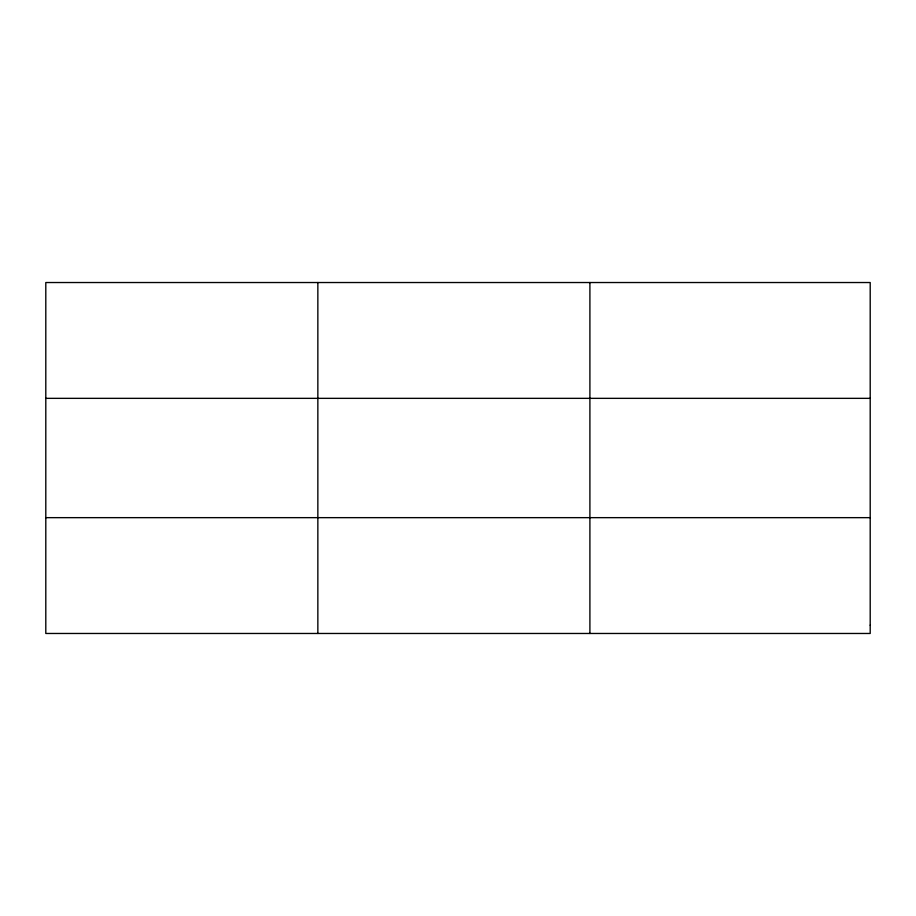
<?xml version="1.0" encoding="UTF-8"?>
<svg xmlns="http://www.w3.org/2000/svg" width="916" height="916" viewBox="0 0 916 916"><rect width="100%" height="100%" fill="white"/><g stroke="black" fill="none" stroke-linecap="round" stroke-linejoin="round"><path stroke-width="1.37" d="M317.852 282.529L317.852 633.471M589.904 282.529L589.904 633.471M45.8 398.345L870.2 398.345M45.8 517.654L870.2 517.654M870.2 625.193L870.2 633.471L45.8 633.471L45.8 282.529L870.2 282.529L870.2 625.193"/></g></svg>
